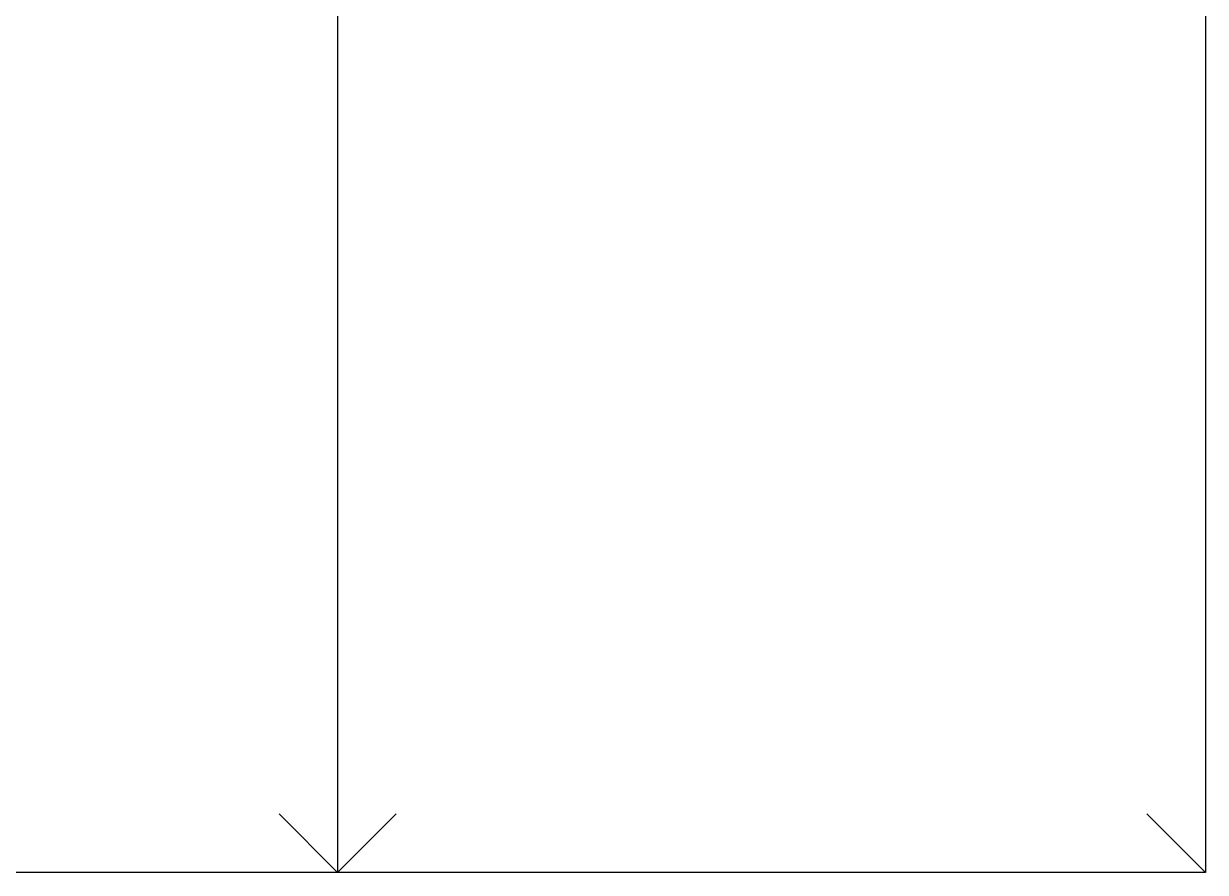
# Model space of a CAD drawing. Header units: inches. Extents: x -16404 to 14624, y -1591 to 16152.
# Drawn here: x 7520.7 to 7601.4, y 10916 to 10974 of the extents above; entities that cross this region are included whole.
import ezdxf

# ---------------------------------------------------------------- set-up
doc = ezdxf.new("R2010")
doc.units = ezdxf.units.IN
doc.header["$LTSCALE"] = 24
doc.header["$MEASUREMENT"] = 0
doc.linetypes.add('DASHED2', pattern=[0.375, 0.25, -0.125])
doc.layers.get('0').update_dxf_attribs({"linetype": 'CONTINUOUS'})
doc.layers.add('S-ANNO-GRID-NONPLOT', color=251, linetype='CONTINUOUS', plot=False)

# ---------------------------------------------------------------- blocks, each defined once
blk = doc.blocks.new('Se_30x42_DETAILS_GRID')
for p, q in [((29.656, 29), (29.656, 21.75)), ((37.07, 29), (37.07, 21.75)), ((29.656, 21.75), (29.656, 14.5)), ((37.07, 21.75), (37.07, 14.5)), ((29.656, 14.5), (30.156, 15)), ((29.656, 14.5), (22.242, 14.5)), ((37.07, 14.5), (29.656, 14.5))]:
    blk.add_line(p, q)
at = {"linetype": 'DASHED2', "ltscale": 0.5}
for p, q in [((29.656, 14.5), (29.156, 15)), ((37.07, 14.5), (36.57, 15))]:
    blk.add_line(p, q, dxfattribs=at)

msp = doc.modelspace()

# ---------------------------------------------------------------- block references
at = {"layer": 'S-ANNO-GRID-NONPLOT', "xscale": 8, "yscale": 8, "zscale": 8}
msp.add_blockref('Se_30x42_DETAILS_GRID', (7304.87897, 10800), dxfattribs=at)

doc.saveas('drawing.dxf')
